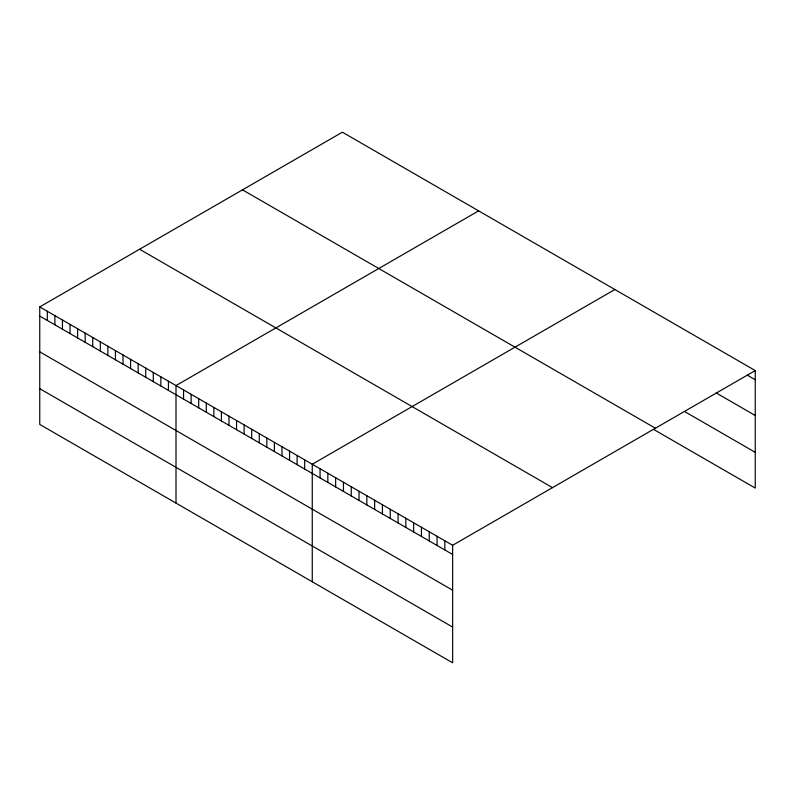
<?xml version="1.0" encoding="UTF-8"?>
<svg xmlns="http://www.w3.org/2000/svg" width="795" height="795" viewBox="0 0 795 795"><rect width="100%" height="100%" fill="white"/><g stroke="black" fill="none" stroke-linecap="round" stroke-linejoin="round"><path stroke-width="1.19" d="M39.75 306.91L452.633 545.281L452.633 662.811L39.75 424.431L39.75 306.91L342.367 132.189L755.25 370.569L755.25 488.09L653.868 429.558M478.62 210.854L176.003 385.575L176.003 503.096M614.873 289.519L312.256 464.23L312.256 581.761M452.633 545.281L755.25 370.569M747.449 375.24L755.25 379.742M716.255 392.988L755.25 415.497M685.061 411.81L755.25 452.335M242.505 189.846L655.388 428.227M139.612 249.252L552.495 487.623M39.75 316.082L452.633 554.453M39.75 351.837L452.633 590.208M39.75 388.675L452.633 627.056M444.832 540.779L444.832 549.951M437.041 536.277L437.041 545.45M429.24 531.775L429.24 540.948M421.439 527.274L421.439 536.446M413.639 522.772L413.639 531.944M405.838 518.27L405.838 527.443M398.047 513.759L398.047 522.941M390.246 509.257L390.246 518.439M382.445 504.755L382.445 513.928M374.644 500.254L374.644 509.426M366.843 495.752L366.843 504.924M359.052 491.25L359.052 500.423M351.251 486.749L351.251 495.921M343.45 482.247L343.45 491.419M335.649 477.745L335.649 486.918M327.848 473.244L327.848 482.416M320.057 468.742L320.057 477.914M304.684 459.868L304.684 469.04M297.111 455.495L297.111 464.668M289.549 451.123L289.549 460.295M281.977 446.75L281.977 455.923M274.404 442.388L274.404 451.56M266.832 438.015L266.832 447.188M259.269 433.643L259.269 442.815M251.697 429.27L251.697 438.442M244.125 424.898L244.125 434.08M236.562 420.535L236.562 429.707M228.99 416.163L228.99 425.335M221.417 411.79L221.417 420.962M213.845 407.418L213.845 416.6M206.283 403.055L206.283 412.227M198.71 398.683L198.71 407.855M191.138 394.31L191.138 403.482M183.575 389.938L183.575 399.11M168.431 381.203L168.431 390.375M160.858 376.83L160.858 386.002M153.296 372.458L153.296 381.63M145.724 368.085L145.724 377.267M138.151 363.722L138.151 372.895M130.589 359.35L130.589 368.522M123.016 354.977L123.016 364.15M115.444 350.605L115.444 359.777M107.872 346.242L107.872 355.415M100.309 341.87L100.309 351.042M92.737 337.497L92.737 346.67M85.164 333.125L85.164 342.297M77.602 328.752L77.602 337.935M70.03 324.39L70.03 333.562M62.457 320.017L62.457 329.19M54.885 315.645L54.885 324.817M47.322 311.272L47.322 320.455"/></g></svg>
